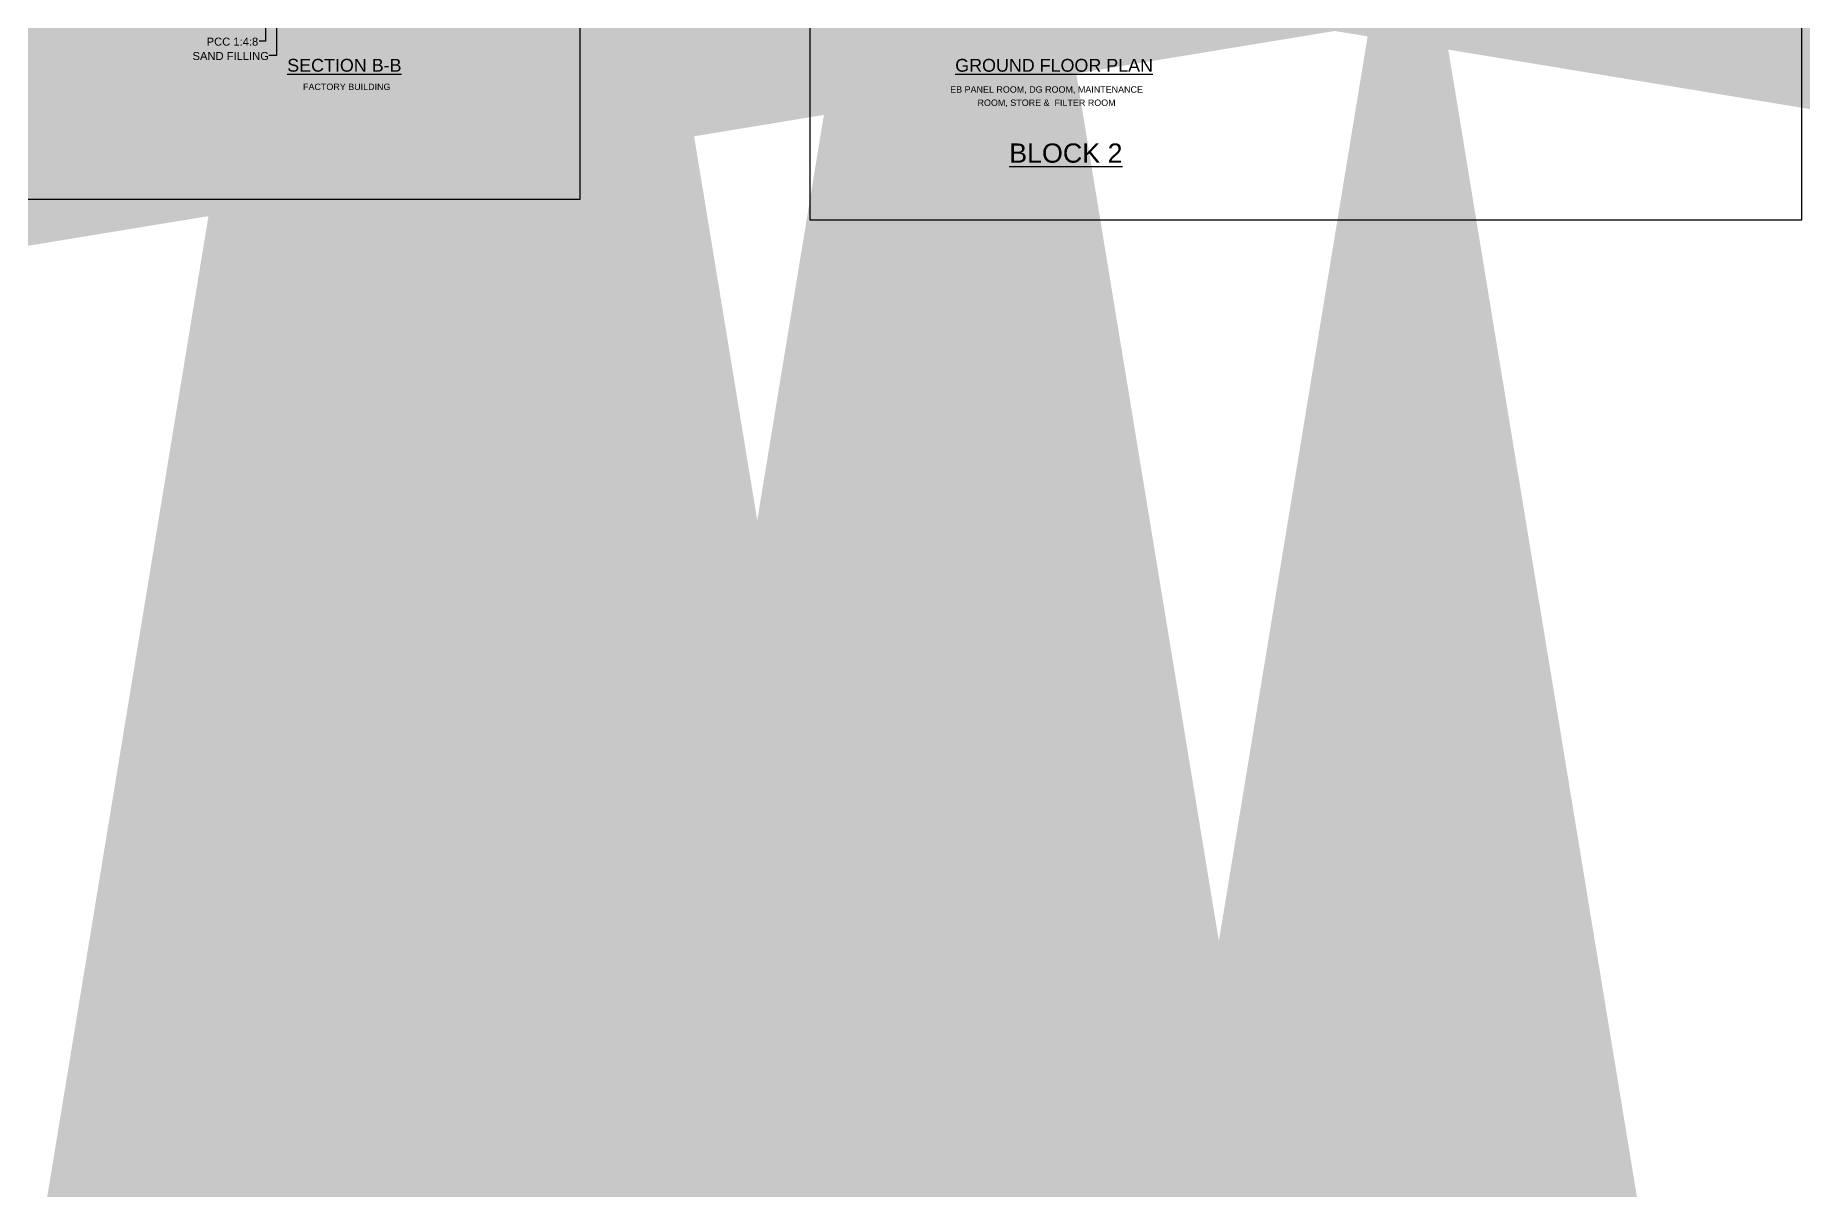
# Model space of a CAD drawing. Header units: metres. Extents: x 0 to 11269, y -5244 to -4054.
# Drawn here: x 10143.1 to 10198.3, y -4888.9 to -4852.8 of the extents above; entities that cross this region are included whole.
import ezdxf

# ---------------------------------------------------------------- set-up
doc = ezdxf.new("R2010")
doc.units = ezdxf.units.M
doc.header["$MEASUREMENT"] = 0
for name, color, linetype in [('3CON', 3, 'Continuous'), ('BOUNDARY', 6, 'Continuous'), ('DIM', 3, 'Continuous'), ('TEX', 2, 'Continuous')]:
    doc.layers.add(name, color=color, linetype=linetype)
doc.styles.get("Standard").update_dxf_attribs({"font": 'arial.ttf'})
doc.styles.add('SUBBU3', font='swissl.ttf', dxfattribs={"width": 0.8})
doc.dimstyles.new('300', dxfattribs={"dimscale": 0.1, "dimtxt": 500, "dimasz": 2000, "dimexe": 400, "dimexo": 1500, "dimgap": 0, "dimtad": 1, "dimlfac": 0.001, "dimzin": 0, "dimdsep": 46, "dimtxsty": 'Standard', "dimcen": 800, "dimse1": 1, "dimse2": 1, "dimclrd": 1, "dimclre": 5, "dimclrt": 3, "dimadec": 0, "dimazin": 0, "dimtfac": 1, "dimtix": 1, "dimtofl": 0, "dimtmove": 1, "dimatfit": 3, "dimfxl": 0, "dimtolj": 1, "dimtzin": 0, "dimarcsym": 0})
doc.dimstyles.new('GG', dxfattribs={"dimscale": 0.1, "dimtxt": 2000, "dimasz": 2000, "dimexe": 400, "dimexo": 1500, "dimgap": 0.08, "dimtad": 1, "dimlfac": 0.001, "dimzin": 0, "dimdsep": 46, "dimtxsty": 'Standard', "dimcen": 800, "dimse1": 1, "dimse2": 1, "dimclrd": 1, "dimclre": 5, "dimclrt": 3, "dimadec": 0, "dimazin": 0, "dimtfac": 1, "dimtix": 1, "dimtofl": 0, "dimtmove": 0, "dimatfit": 3, "dimfxl": 0, "dimtolj": 1, "dimtzin": 0, "dimarcsym": 0})

msp = doc.modelspace()

# ---------------------------------------------------------------- linework, layer by layer
at = {"linetype": 'ByBlock'}
for points in [[(10096.92154, -4803.60476), (10160.08777, -4803.60476), (10160.08777, -4857.93311), (10096.92154, -4857.93311)], [(10167.27453, -4858.57439), (10198.2705, -4858.57439), (10198.2705, -4822.31075), (10167.27453, -4822.31075)]]:
    msp.add_lwpolyline(points, close=True, dxfattribs=at)

# ---------------------------------------------------------------- texts
at = {"layer": '3CON', "lineweight": 30}
for s, p in [('PCC 1:4:8', (10148.43234, -4853.13038)), ('SAND FILLING', (10147.992, -4853.57851))]:
    msp.add_text(s, height=0.25, dxfattribs=at).set_placement(p)
at = {"layer": '3CON'}
msp.add_text('FACTORY BUILDING', height=0.2, dxfattribs=at).set_placement((10151.44332, -4854.51631))
at = {"layer": '3CON', "linetype": 'ByBlock', "insert": (10174.67157, -4854.39918), "char_height": 0.2, "width": 6.458736, "attachment_point": 2, "line_spacing_factor": 1.24076}
msp.add_mtext('EB PANEL ROOM, DG ROOM, MAINTENANCE ROOM, STORE &  FILTER ROOM', dxfattribs=at)
at = {"layer": 'TEX', "style": 'SUBBU3'}
for s, height, p in [('%%USECTION B-B', 0.4, (10150.95018, -4853.94318)), ('%%UGROUND FLOOR PLAN', 0.4, (10171.81796, -4853.94436)), ('%%UBLOCK 2', 0.6, (10173.50374, -4856.78634))]:
    msp.add_text(s, height=height, dxfattribs=at).set_placement(p)

# ---------------------------------------------------------------- leaders
at = {"layer": 'BOUNDARY', "color": 4, "ltscale": 30}
for points in [[(10156.88275, -4816.28577), (10156.88275, -4817.78655), (10156.6851, -4817.78655)], [(10157.22775, -4816.83427), (10157.22775, -4818.22809), (10156.98519, -4818.22809)], [(10171.60561, -4831.62672), (10171.60561, -4832.09327), (10171.40796, -4832.09327)], [(10171.95061, -4831.80963), (10171.95061, -4832.44293), (10171.70806, -4832.44293)], [(10153.66876, -4834.3081), (10153.66876, -4835.14302), (10153.47111, -4835.14302)], [(10154.01376, -4834.63564), (10154.01376, -4835.58456), (10153.7712, -4835.58456)], [(10222.57304, -4834.45386), (10222.57304, -4835.00678), (10222.37539, -4835.00678)], [(10222.91804, -4834.56332), (10222.91804, -4835.44833), (10222.67548, -4835.44833)], [(10228.28889, -4834.45386), (10228.28889, -4835.00678), (10228.09124, -4835.00678)], [(10228.63389, -4834.56332), (10228.63389, -4835.44833), (10228.39133, -4835.44833)], [(10185.76985, -4846.34045), (10185.76985, -4846.807), (10185.5722, -4846.807)], [(10186.11485, -4846.52335), (10186.11485, -4847.15666), (10185.87229, -4847.15666)], [(10150.26952, -4851.87735), (10150.26952, -4852.99218), (10150.07187, -4852.99218)], [(10150.61452, -4852.20488), (10150.61452, -4853.43373), (10150.37196, -4853.43373)]]:
    msp.add_leader(points, dimstyle='GG', override={"dimgap": 0.04, "dimtad": 0}, dxfattribs=at)
at = {"layer": 'DIM', "color": 4, "linetype": 'ByBlock', "ltscale": 100}
for points in [[(10253.9427, -4843.84336), (10253.48487, -4843.795), (10253.48487, -4843.549)], [(10169.77073, -4830.83561), (10168.88425, -4830.83561), (10168.88425, -4830.58961)], [(10147.19376, -4833.69836), (10146.82152, -4833.69836), (10146.82152, -4833.45236)], [(10219.52754, -4834.15489), (10218.71254, -4834.15489), (10218.71254, -4833.72639)], [(10117.54979, -4841.8005), (10118.46979, -4841.8005)], [(10203.43685, -4849.42255), (10202.77585, -4849.42255), (10202.77585, -4849.21605)], [(10147.11026, -4851.26361), (10146.73802, -4851.26361), (10146.73802, -4851.01761)], [(10205.8842, -4845.65979), (10205.8842, -4846.11782), (10206.0342, -4846.11782)], [(10150.19052, -4848.10235), (10150.19052, -4848.52361), (10150.29302, -4848.52361)], [(10120.61979, -4850.94745), (10120.61979, -4851.9725)], [(10122.51679, -4852.91482), (10122.51679, -4853.77332), (10122.77579, -4853.77332)]]:
    msp.add_leader(points, dimstyle='300', override={"dimgap": 0.04, "dimtad": 0, "dimfxl": 0.1875}, dxfattribs=at)

doc.saveas('drawing.dxf')
